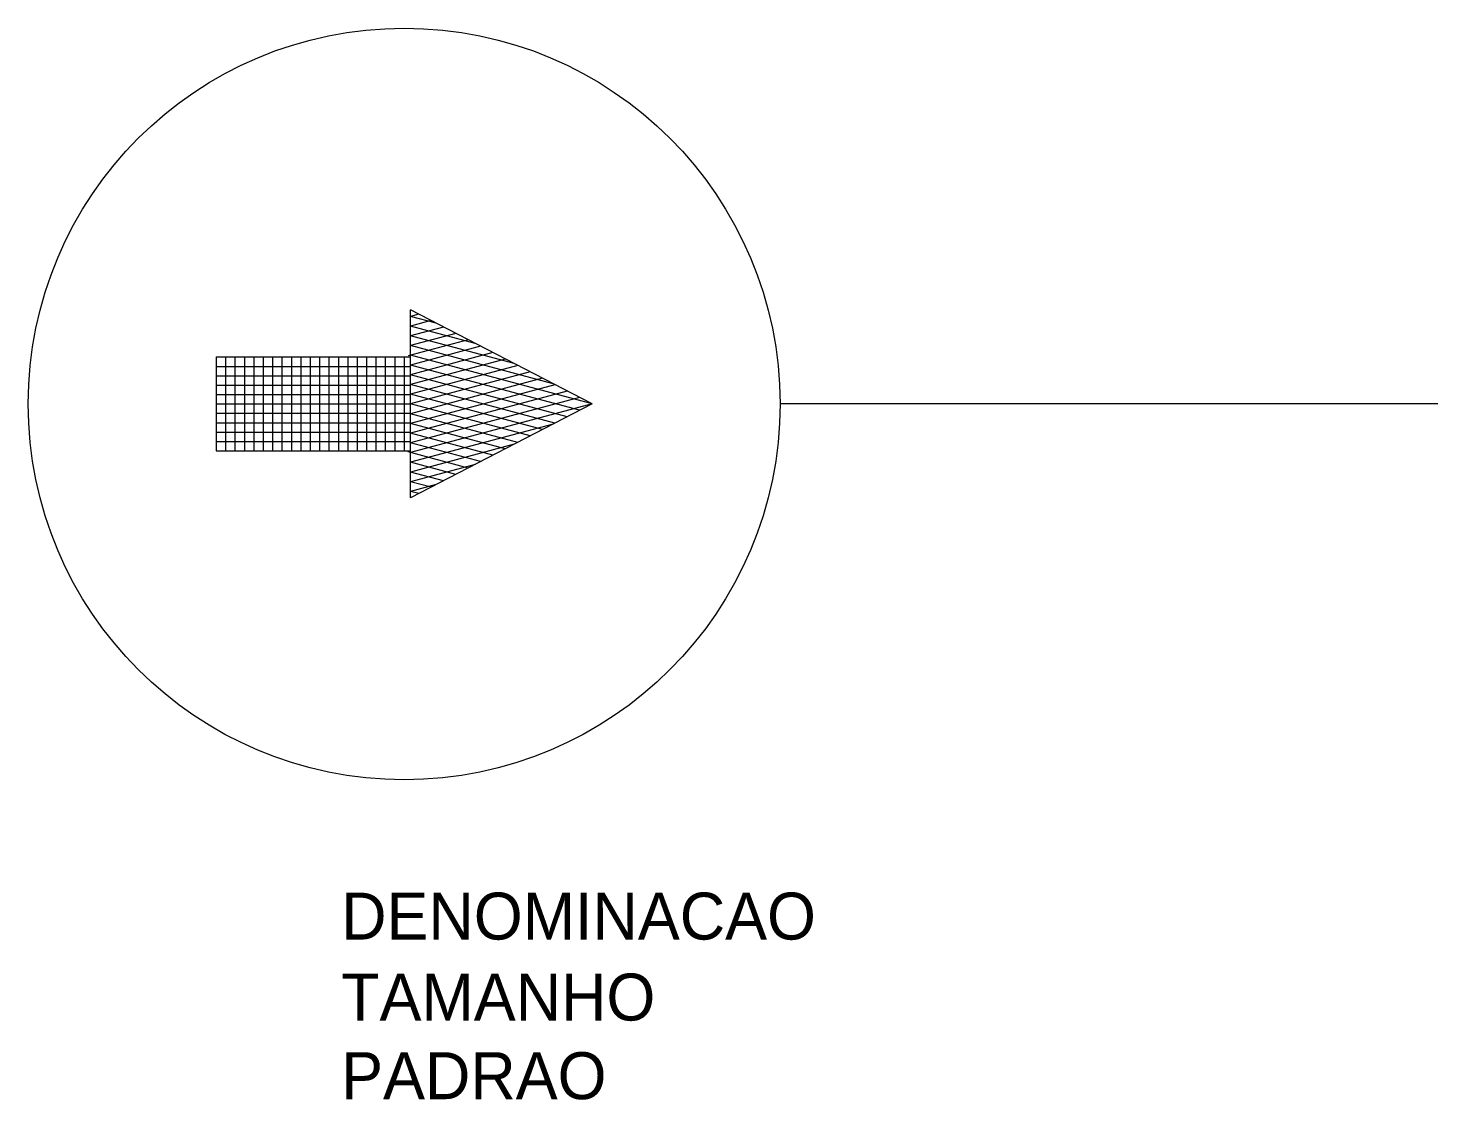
# Model space of a CAD drawing. Extents: x 139 to 289, y 151 to 265.
import ezdxf

# ---------------------------------------------------------------- set-up
doc = ezdxf.new("R2010")
doc.units = 0
doc.layers.add('TUPY', color=3, linetype='CONTINUOUS')

msp = doc.modelspace()

# ---------------------------------------------------------------- linework, layer by layer
at = {"layer": 'TUPY', "color": 0}
for p, q in [((179.38, 215.32), (179.38, 235.32)), ((198.7, 225.32), (179.38, 235.32)), ((180.25, 234.87), (179.38, 234.64)), ((182.11, 233.91), (179.38, 234.64)), ((181.57, 234.19), (179.38, 233.6)), ((186.26, 231.76), (179.38, 233.6)), ((182.88, 233.51), (179.38, 232.57)), ((184.2, 232.82), (179.38, 231.53)), ((190.4, 229.61), (179.38, 232.57)), ((185.52, 232.14), (179.12, 230.43)), ((194.55, 227.47), (179.38, 231.53)), ((186.84, 231.46), (179.38, 229.46)), ((158.7, 230.32), (179.38, 230.32)), ((158.7, 230.32), (158.7, 220.32)), ((159.7, 230.32), (159.7, 220.32)), ((160.7, 230.32), (160.7, 220.32)), ((161.7, 230.32), (161.7, 220.32)), ((162.7, 230.32), (162.7, 220.32)), ((163.7, 230.32), (163.7, 220.32)), ((164.7, 230.32), (164.7, 220.32)), ((165.7, 230.32), (165.7, 220.32)), ((166.7, 230.32), (166.7, 220.32)), ((167.7, 230.32), (167.7, 220.32)), ((168.7, 230.32), (168.7, 220.32)), ((169.7, 230.32), (169.7, 220.32)), ((170.7, 230.32), (170.7, 220.32)), ((171.7, 230.32), (171.7, 220.32)), ((172.7, 230.32), (172.7, 220.32)), ((173.7, 230.32), (173.7, 220.32)), ((174.7, 230.32), (174.7, 220.32)), ((175.7, 230.32), (175.7, 220.32)), ((176.7, 230.32), (176.7, 220.32)), ((177.7, 230.32), (177.7, 220.32)), ((178.7, 230.32), (178.7, 220.32)), ((188.15, 230.78), (179.38, 228.43)), ((198.7, 225.32), (179.38, 230.5)), ((189.47, 230.1), (179.38, 227.39)), ((158.7, 229.32), (179.38, 229.32)), ((158.7, 228.32), (179.38, 228.32)), ((197.38, 224.64), (179.38, 229.46)), ((190.79, 229.41), (179.38, 226.36)), ((192.11, 228.73), (179.38, 225.32)), ((196.06, 223.96), (179.38, 228.43)), ((193.43, 228.05), (179.38, 224.28)), ((158.7, 227.32), (179.38, 227.32)), ((194.74, 223.27), (179.38, 227.39)), ((194.74, 227.37), (179.38, 223.25)), ((196.06, 226.68), (179.38, 222.21)), ((158.7, 226.32), (179.38, 226.32)), ((158.7, 225.32), (179.38, 225.32)), ((193.43, 222.59), (179.38, 226.36)), ((197.38, 226), (179.38, 221.18)), ((198.7, 225.32), (179.38, 220.14)), ((192.11, 221.91), (179.38, 225.32)), ((198.7, 225.32), (179.38, 215.32)), ((288.7, 225.32), (218.7, 225.32)), ((158.7, 224.32), (179.38, 224.32)), ((190.79, 221.23), (179.38, 224.28)), ((158.7, 223.32), (179.38, 223.32)), ((158.7, 222.32), (179.38, 222.32)), ((189.47, 220.55), (179.38, 223.25)), ((194.55, 223.17), (179.38, 219.11)), ((188.15, 219.86), (179.38, 222.21)), ((158.7, 221.32), (179.38, 221.32)), ((186.84, 219.18), (179.38, 221.18)), ((190.4, 221.03), (179.38, 218.07)), ((158.7, 220.32), (179.38, 220.32)), ((185.52, 218.5), (179.12, 220.21)), ((184.2, 217.82), (179.38, 219.11)), ((186.26, 218.88), (179.38, 217.04)), ((182.88, 217.13), (179.38, 218.07)), ((181.57, 216.45), (179.38, 217.04)), ((182.11, 216.74), (179.38, 216)), ((180.25, 215.77), (179.38, 216))]:
    msp.add_line(p, q, dxfattribs=at)
msp.add_circle((178.7, 225.32), 40, dxfattribs=at)

# ---------------------------------------------------------------- texts
at = {"layer": 'TUPY', "color": 0, "flags": 1}
for tag, p, s in [('DENOMINACAO', (172, 168.3), 'INICIO DO PROCESSO OU SISTEMA'), ('TAMANHO', (172, 159.68), ''), ('PADRAO', (172, 151.31), '')]:
    msp.add_attdef(tag, p, s, height=5, dxfattribs=at)

doc.saveas('drawing.dxf')
